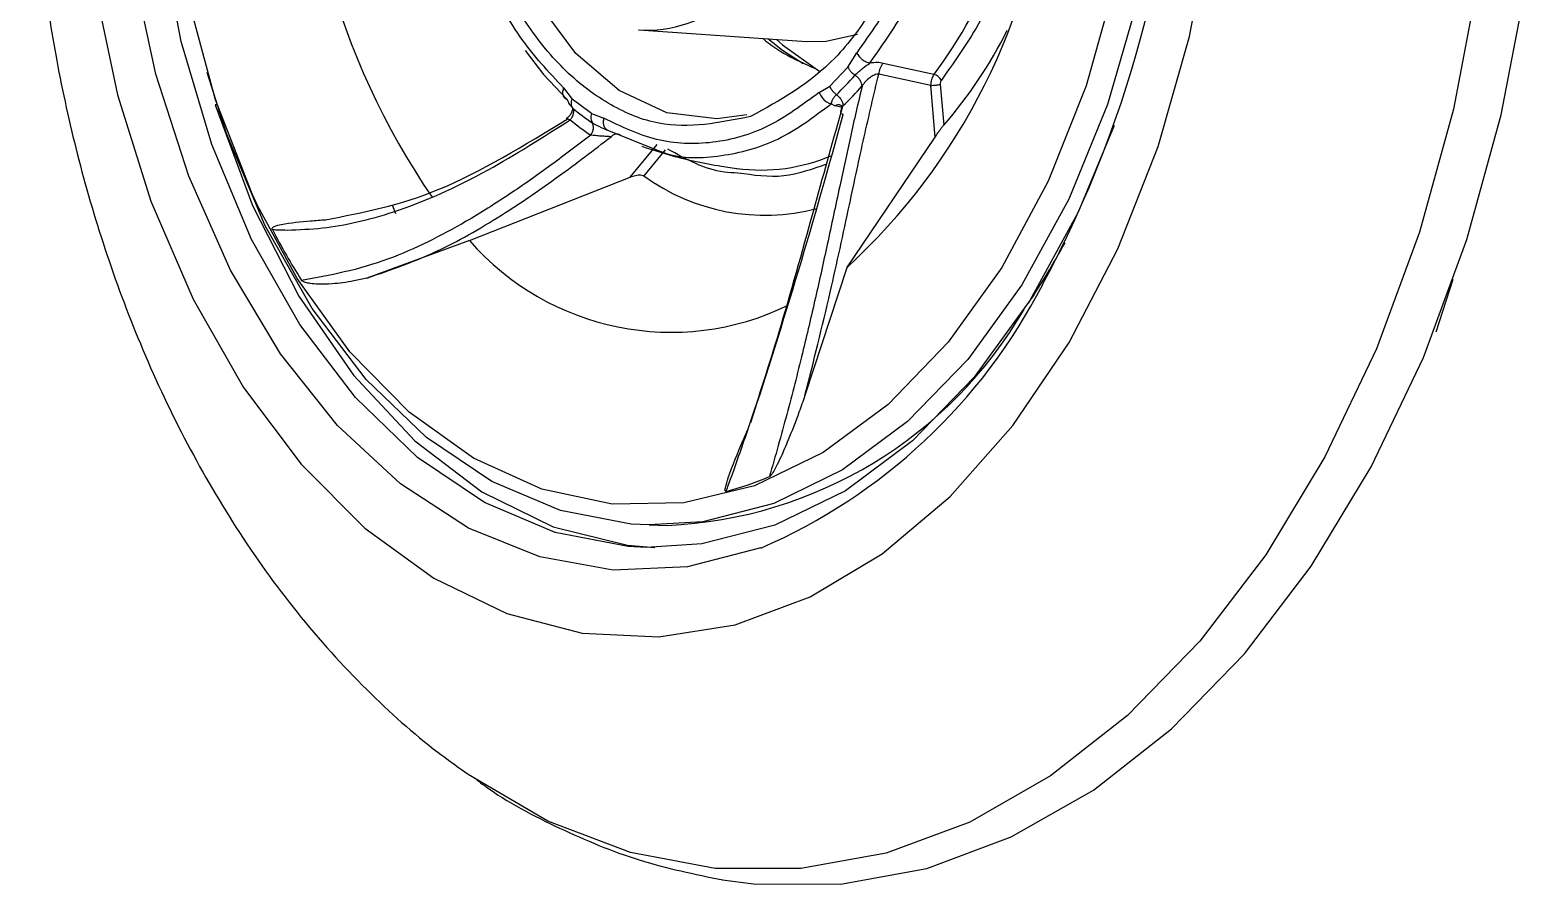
# Model space of a CAD drawing. Header units: inches. Extents: x 0 to 84, y -22 to 124.
# Drawn here: x 59.051 to 60.365, y 16.077 to 16.827 of the extents above; entities that cross this region are included whole.
import ezdxf

# ---------------------------------------------------------------- set-up
doc = ezdxf.new("R2010")
doc.units = ezdxf.units.IN
doc.header["$MEASUREMENT"] = 0
doc.layers.add('BDIM_CYAN', color=4, linetype='Continuous')

# ---------------------------------------------------------------- blocks, each defined once
blk = doc.blocks.new('2020 RELAY')
at = {"layer": 'BDIM_CYAN'}
for p, q in [((59.5856, 16.3271), (59.7329, 16.317)), ((59.7692, 16.2944), (59.777, 16.3069)), ((59.7533, 16.2778), (59.7692, 16.2944)), ((59.8421, 16.2783), (59.7963, 16.2883)), ((59.8448, 16.2878), (59.8001, 16.2977)), ((59.5196, 16.2761), (59.5272, 16.2664)), ((59.744, 16.2722), (59.7533, 16.2778)), ((59.8457, 16.2328), (59.8421, 16.2783)), ((59.8503, 16.2793), (59.8534, 16.2435)), ((59.2153, 16.2612), (59.2139, 16.2612)), ((59.5442, 16.2536), (59.5272, 16.2664)), ((59.7577, 16.2604), (59.7544, 16.2621)), ((59.7634, 16.2591), (59.7577, 16.2604)), ((59.2158, 16.2553), (59.2173, 16.2553)), ((59.2172, 16.2509), (59.2185, 16.2516)), ((59.5442, 16.2536), (59.5549, 16.2496)), ((59.5553, 16.2403), (59.5564, 16.2405)), ((59.5591, 16.2387), (59.5983, 16.223)), ((59.5782, 16.1978), (59.6017, 16.2263)), ((59.6087, 16.2217), (59.5902, 16.1989)), ((59.7682, 16.1182), (59.8457, 16.2328)), ((59.437, 16.1421), (59.5782, 16.1978)), ((59.3691, 16.1735), (59.3721, 16.1659)), ((59.437, 16.1421), (59.347, 16.1091)), ((59.7682, 16.1182), (59.7315, 16.0058)), ((60.2857, 16.0618), (60.3006, 16.108)), ((59.5947, 15.8922), (59.6106, 15.8918))]:
    blk.add_line(p, q, dxfattribs=at)
at = {"layer": 'BDIM_CYAN', "flags": 128}
for points in [[(59.6592, 15.5804), (59.6865, 15.5769), (59.7626, 15.5767), (59.8384, 15.5905), (59.9127, 15.6181), (59.9847, 15.6592), (60.0532, 15.713), (60.1173, 15.779), (60.176, 15.8561), (60.2287, 15.9433), (60.2744, 16.0394), (60.3126, 16.143), (60.3428, 16.2526), (60.3645, 16.3667)], [(60.3222, 16.3701), (60.3008, 16.2575), (60.271, 16.1493), (60.2332, 16.047), (60.188, 15.9522), (60.1361, 15.8661), (60.0781, 15.79), (60.0148, 15.7248), (59.9472, 15.6717), (59.8762, 15.6311), (59.8028, 15.6039), (59.7279, 15.5903), (59.6528, 15.5905), (59.5784, 15.6045), (59.5058, 15.6321), (59.4359, 15.673), (59.4299, 15.6772)], [(59.1074, 16.3691), (59.1282, 16.2702), (59.1574, 16.1768), (59.1945, 16.0906), (59.2387, 16.013), (59.2892, 15.9455), (59.3453, 15.8893), (59.4058, 15.8454), (59.4698, 15.8145), (59.5359, 15.7972), (59.6032, 15.7939), (59.6703, 15.8045), (59.7361, 15.829), (59.7994, 15.8668), (59.8591, 15.9172), (59.9141, 15.9795), (59.9634, 16.0524), (60.0062, 16.1347), (60.0416, 16.2248), (60.0691, 16.3213), (60.0881, 16.4224)], [(59.6928, 15.872), (59.6284, 15.8553), (59.5633, 15.8526), (59.4988, 15.8641), (59.4361, 15.8895), (59.3765, 15.9282), (59.3211, 15.9796), (59.2711, 16.0426), (59.2273, 16.1161), (59.1906, 16.1985), (59.1617, 16.2882), (59.1413, 16.3837)], [(59.5924, 15.8725), (59.5763, 15.8733), (59.5123, 15.8855), (59.4503, 15.9118), (59.3915, 15.9516), (59.3371, 16.0042), (59.2882, 16.0684), (59.2458, 16.1429), (59.2108, 16.2263), (59.1839, 16.3169), (59.1657, 16.4127), (59.1565, 16.5119), (59.1564, 16.6124), (59.1656, 16.7122), (59.1838, 16.8092), (59.2106, 16.9015), (59.2456, 16.9873), (59.2879, 17.0646), (59.3367, 17.132), (59.3911, 17.1882), (59.4499, 17.2319), (59.5119, 17.2622)], [(60.0035, 16.3681), (59.9783, 16.2779), (59.9451, 16.1941), (59.9045, 16.1185), (59.8573, 16.0527), (59.8046, 15.9981), (59.7475, 15.9558), (59.6873, 15.9267), (59.6873, 15.9267)], [(59.251, 16.1728), (59.2462, 16.183), (59.2141, 16.2658), (59.1902, 16.3551), (59.175, 16.4492), (59.1688, 16.5461), (59.1717, 16.6436), (59.1838, 16.7397), (59.2047, 16.8323), (59.2339, 16.9195), (59.271, 16.9994), (59.315, 17.0703), (59.365, 17.1307), (59.4016, 17.1648)], [(60.0407, 16.7368), (60.0497, 16.6404), (60.0497, 16.5427), (60.0408, 16.4457), (60.0231, 16.3514), (59.9971, 16.2616), (59.9631, 16.1783), (59.922, 16.1031), (59.8745, 16.0376), (59.8216, 15.983), (59.7645, 15.9405), (59.7042, 15.911), (59.642, 15.895), (59.5949, 15.8922)], [(59.6805, 16.2526), (59.6542, 16.2489), (59.6104, 16.2543), (59.5685, 16.2738), (59.5303, 16.3064), (59.4974, 16.3508), (59.4714, 16.4051), (59.4608, 16.4369)], [(59.7301, 16.2973), (59.7118, 16.309), (59.699, 16.3193)], [(59.7067, 16.3188), (59.7118, 16.314), (59.7445, 16.2906)], [(59.7329, 16.317), (59.7501, 16.3172), (59.7778, 16.3235)], [(59.4858, 16.3089), (59.502, 16.2878), (59.5227, 16.266)], [(59.5949, 15.8922), (59.5791, 15.893), (59.5169, 15.9048), (59.4566, 15.9303), (59.3994, 15.969), (59.3465, 16.0201), (59.299, 16.0825), (59.2578, 16.155), (59.2238, 16.2361), (59.2067, 16.2897)], [(59.2139, 16.2612), (59.2466, 16.1729), (59.2872, 16.0932), (59.3351, 16.0237), (59.389, 15.9661), (59.448, 15.9214), (59.5106, 15.8907), (59.5757, 15.8746), (59.5998, 15.8725)], [(60.0029, 16.243), (59.9714, 16.1669), (59.929, 16.0895), (59.8802, 16.0221), (59.8258, 15.966), (59.767, 15.9223), (59.705, 15.8919), (59.641, 15.8755), (59.5924, 15.8725)], [(59.6873, 15.9267), (59.6251, 15.9115), (59.5624, 15.9105), (59.5005, 15.9237), (59.4406, 15.9509), (59.3841, 15.9914), (59.3321, 16.0444), (59.2858, 16.1087), (59.251, 16.1728)]]:
    blk.add_lwpolyline(points, dxfattribs=at)
at = {"layer": 'BDIM_CYAN'}
for centre, radius, start, end in [((59.0339, 16.589), 1.0282, 331.8172, 27.6086), ((59.9508, 16.5532), 0.6618, 175.8831, 214.3238), ((59.4767, 16.5595), 0.4575, 323.5622, 353.1909), ((59.3911, 16.5285), 0.5573, 312.5867, 354.1143), ((59.5921, 16.4412), 0.1143, 266.6793, 310.0711), ((59.5632, 16.4972), 0.3855, 318.8359, 333.8016), ((59.5759, 16.462), 0.2653, 313.6985, 318.7966), ((59.8433, 16.2789), 0.00901, 28.0632, 80.4946), ((59.5756, 16.4583), 0.2739, 313.6985, 318.7966), ((59.6644, 16.4129), 0.2154, 229.8666, 235.8511), ((59.6619, 16.4181), 0.2086, 229.8665, 235.8511), ((59.6927, 16.3624), 0.1584, 262.3847, 293.3022), ((59.6962, 16.3441), 0.1798, 233.8479, 284.7425), ((59.8304, 16.4467), 0.6386, 207.5171, 212.1335), ((59.614, 16.2961), 0.2346, 221.0128, 295.9969), ((59.3632, 16.4647), 0.6792, 326.2306, 331.452), ((59.4929, 16.3336), 0.5031, 293.4144, 332.7717), ((59.5941, 16.2726), 0.3811, 272.4791, 329.9249), ((59.5831, 16.2176), 0.3063, 284.9984, 292.5342)]:
    blk.add_arc(centre, radius, start, end, dxfattribs=at)
for points, knots in [([(59.6838, 16.251), (59.6568, 16.2456), (59.6152, 16.2371), (59.5605, 16.2595), (59.5209, 16.289), (59.4863, 16.331), (59.4502, 16.3974), (59.4227, 16.4965), (59.4209, 16.6051), (59.4357, 16.6903), (59.4556, 16.7526), (59.4834, 16.8071), (59.5266, 16.8658), (59.5663, 16.8876), (59.5922, 16.9018)], [0, 0, 0, 0, 0.119728, 0.18418, 0.25, 0.31582, 0.380272, 0.5, 0.619728, 0.68418, 0.75, 0.81582, 0.880272, 1, 1, 1, 1]), ([(59.8465, 16.6607), (59.8471, 16.6586), (59.8585, 16.6186), (59.854, 16.547), (59.8406, 16.4626), (59.8203, 16.4002), (59.7927, 16.3458), (59.7494, 16.287), (59.7097, 16.2652), (59.6838, 16.251)], [0, 0, 0, 0, 0.012827, 0.249213, 0.376463, 0.506414, 0.636364, 0.763615, 1, 1, 1, 1]), ([(59.0516, 16.5898), (59.0515, 16.5863), (59.0513, 16.5744), (59.0511, 16.5473), (59.0519, 16.5037), (59.0551, 16.445), (59.0622, 16.3752), (59.0743, 16.2981), (59.0922, 16.2166), (59.1165, 16.1333), (59.1476, 16.0496), (59.1858, 15.9675), (59.2317, 15.8881), (59.2851, 15.8136), (59.345, 15.7472), (59.3942, 15.7032), (59.4232, 15.6823), (59.4301, 15.6773)], [0, 0, 0, 0, 0.0094021, 0.0326056, 0.0736002, 0.1281376, 0.1931384, 0.2655704, 0.3433789, 0.4251066, 0.5102659, 0.5990177, 0.6893933, 0.7836209, 0.8800377, 0.9711656, 1, 1, 1, 1]), ([(59.8624, 16.5726), (59.8609, 16.5475), (59.8578, 16.4969), (59.8398, 16.4246), (59.8134, 16.3587), (59.789, 16.324), (59.777, 16.3069)], [0, 0, 0, 0, 0.247011, 0.5, 0.752989, 1, 1, 1, 1]), ([(59.7885, 16.2979), (59.8011, 16.3158), (59.8262, 16.3516), (59.8534, 16.4195), (59.8719, 16.4938), (59.8751, 16.5461), (59.8767, 16.5723)], [0, 0, 0, 0, 0.25, 0.5, 0.75, 1, 1, 1, 1]), ([(59.5196, 16.2761), (59.5065, 16.2902), (59.4799, 16.3187), (59.4489, 16.3778), (59.4259, 16.4451), (59.4192, 16.4946), (59.4159, 16.5191)], [0, 0, 0, 0, 0.247012, 0.5, 0.752988, 1, 1, 1, 1]), ([(59.937, 16.4952), (59.9367, 16.4921), (59.9339, 16.4619), (59.9181, 16.408), (59.8903, 16.338), (59.8642, 16.3013), (59.8513, 16.2831)], [0, 0, 0, 0, 0.037502, 0.360809, 0.684117, 1, 1, 1, 1]), ([(59.6945, 16.3196), (59.6946, 16.3196), (59.7076, 16.3079), (59.7238, 16.3007), (59.74, 16.2934)], [0, 0, 0, 0, 0.00535, 1, 1, 1, 1]), ([(59.7315, 16.0058), (59.7391, 16.036), (59.753, 16.0914), (59.7696, 16.1686), (59.7833, 16.2331), (59.792, 16.2701), (59.7963, 16.2883)], [0, 0, 0, 0, 0.318453, 0.584084, 0.795128, 1, 1, 1, 1]), ([(59.7755, 16.2873), (59.7777, 16.2894), (59.7816, 16.2931), (59.7864, 16.2964), (59.7885, 16.2979)], [0, 0, 0, 0, 0.571403, 1, 1, 1, 1]), ([(59.7963, 16.2883), (59.7957, 16.2883), (59.7945, 16.2882), (59.7918, 16.2872), (59.7884, 16.2852), (59.7845, 16.2818), (59.7826, 16.2792), (59.7817, 16.2778)], [0, 0, 0, 0, 0.111469, 0.230184, 0.482261, 0.743373, 1, 1, 1, 1]), ([(59.8001, 16.2977), (59.7985, 16.298), (59.795, 16.2988), (59.7908, 16.2982), (59.7885, 16.2979)], [0, 0, 0, 0, 0.459354, 1, 1, 1, 1]), ([(59.8001, 16.2977), (59.7996, 16.2971), (59.7986, 16.2959), (59.7974, 16.2935), (59.7966, 16.2909), (59.7964, 16.2892), (59.7963, 16.2883)], [0, 0, 0, 0, 0.245337, 0.5, 0.754663, 1, 1, 1, 1]), ([(59.8448, 16.2878), (59.8444, 16.2872), (59.8435, 16.286), (59.8426, 16.2836), (59.842, 16.281), (59.8421, 16.2792), (59.8421, 16.2783)], [0, 0, 0, 0, 0.245118, 0.499544, 0.75421, 1, 1, 1, 1]), ([(59.7817, 16.2778), (59.7782, 16.263), (59.7716, 16.2344), (59.7616, 16.1876), (59.7515, 16.1402), (59.7407, 16.091), (59.7289, 16.0409), (59.7155, 15.988), (59.7055, 15.9528), (59.7004, 15.9347)], [0, 0, 0, 0, 0.136039, 0.261937, 0.40799, 0.540278, 0.678402, 0.83502, 1, 1, 1, 1]), ([(59.7592, 16.2702), (59.7586, 16.2708), (59.7572, 16.2718), (59.7556, 16.2737), (59.7542, 16.2758), (59.7536, 16.2771), (59.7533, 16.2778)], [0, 0, 0, 0, 0.257259, 0.51339, 0.762603, 1, 1, 1, 1]), ([(59.8421, 16.2783), (59.8427, 16.2783), (59.8437, 16.2784), (59.8453, 16.2785), (59.8465, 16.2786), (59.8477, 16.2788), (59.849, 16.279), (59.8498, 16.2792), (59.8503, 16.2793)], [0, 0, 0, 0, 0.250263, 0.382232, 0.514843, 0.645287, 0.771015, 1, 1, 1, 1]), ([(59.8513, 16.2831), (59.8511, 16.2829), (59.8508, 16.2824), (59.8505, 16.2815), (59.8503, 16.2804), (59.8503, 16.2797), (59.8503, 16.2793)], [0, 0, 0, 0, 0.244752, 0.492429, 0.744713, 1, 1, 1, 1]), ([(59.5227, 16.266), (59.523, 16.2655), (59.5233, 16.2649), (59.5235, 16.2642), (59.5237, 16.2636), (59.5244, 16.2617), (59.5262, 16.2599), (59.5275, 16.2586)], [0, 0, 0, 0, 0.22908, 0.257055, 0.306679, 0.485356, 1, 1, 1, 1]), ([(59.744, 16.2722), (59.7293, 16.2613), (59.6996, 16.2392), (59.6507, 16.2259), (59.6012, 16.2274), (59.5702, 16.2422), (59.5549, 16.2496)], [0, 0, 0, 0, 0.247011, 0.5, 0.752989, 1, 1, 1, 1]), ([(59.5983, 16.223), (59.6014, 16.2217), (59.6206, 16.2135), (59.6582, 16.215), (59.7084, 16.2276), (59.7391, 16.2506), (59.7544, 16.2621)], [0, 0, 0, 0, 0.06032, 0.373547, 0.686774, 1, 1, 1, 1]), ([(59.6623, 15.9217), (59.6626, 15.9225), (59.6633, 15.9245), (59.6656, 15.9306), (59.6725, 15.9498), (59.6882, 15.9951), (59.7129, 16.0731), (59.7392, 16.1691), (59.7568, 16.2318), (59.7648, 16.2602)], [0, 0, 0, 0, 0.007324, 0.019565, 0.058649, 0.192116, 0.441769, 0.746986, 1, 1, 1, 1]), ([(59.7544, 16.2621), (59.7547, 16.2627), (59.7551, 16.2635), (59.7554, 16.2647), (59.7559, 16.266), (59.757, 16.268), (59.7585, 16.2695), (59.7592, 16.2702)], [0, 0, 0, 0, 0.223737, 0.303286, 0.472303, 0.744397, 1, 1, 1, 1]), ([(59.7577, 16.2604), (59.7582, 16.2607), (59.7592, 16.2613), (59.7607, 16.2616), (59.7623, 16.2614), (59.7633, 16.2608), (59.7637, 16.2602), (59.7637, 16.2602)], [0, 0, 0, 0, 0.214155, 0.448849, 0.699355, 0.958266, 1, 1, 1, 1]), ([(59.7592, 16.2702), (59.7601, 16.2695), (59.7618, 16.2681), (59.7637, 16.2653), (59.7648, 16.2626), (59.7648, 16.261), (59.7648, 16.2602)], [0, 0, 0, 0, 0.266689, 0.531115, 0.778754, 1, 1, 1, 1]), ([(59.7627, 16.261), (59.7629, 16.2607), (59.7632, 16.2603), (59.7636, 16.2586), (59.7634, 16.2569), (59.763, 16.2563), (59.7629, 16.256)], [0, 0, 0, 0, 0.262336, 0.537971, 0.781384, 1, 1, 1, 1]), ([(59.7648, 16.2602), (59.7643, 16.2594), (59.7632, 16.2577), (59.7627, 16.2556), (59.7629, 16.2543), (59.7634, 16.2535), (59.7642, 16.253), (59.7649, 16.2529), (59.7652, 16.2529)], [0, 0, 0, 0, 0.277559, 0.532523, 0.651824, 0.76723, 0.88213, 1, 1, 1, 1]), ([(59.2771, 16.1513), (59.2873, 16.1517), (59.3165, 16.1527), (59.3744, 16.1661), (59.4478, 16.1985), (59.5013, 16.2327), (59.5255, 16.2482)], [0, 0, 0, 0, 0.141781, 0.406989, 0.731223, 1, 1, 1, 1]), ([(59.3108, 16.1604), (59.3433, 16.1666), (59.4089, 16.1791), (59.4853, 16.2258), (59.5238, 16.2494)], [0, 0, 0, 0, 0.495173, 1, 1, 1, 1]), ([(59.5275, 16.2587), (59.5275, 16.2581), (59.5274, 16.257), (59.5265, 16.2539), (59.5245, 16.2509), (59.5228, 16.2498), (59.5219, 16.2492)], [0, 0, 0, 0, 0.283608, 0.547917, 0.787658, 1, 1, 1, 1]), ([(59.5255, 16.2482), (59.5248, 16.2484), (59.5232, 16.2488), (59.5221, 16.2491), (59.522, 16.2493), (59.5222, 16.2494), (59.5228, 16.2494), (59.5235, 16.2494), (59.5238, 16.2494)], [0, 0, 0, 0, 0.277554, 0.532524, 0.651828, 0.767234, 0.882133, 1, 1, 1, 1]), ([(59.5275, 16.2586), (59.5278, 16.2578), (59.5285, 16.2563), (59.5282, 16.2534), (59.5272, 16.2506), (59.5261, 16.249), (59.5255, 16.2482)], [0, 0, 0, 0, 0.266689, 0.531115, 0.778754, 1, 1, 1, 1]), ([(59.6841, 15.9822), (59.6983, 16.0266), (59.727, 16.1161), (59.7524, 16.207), (59.7652, 16.2529)], [0, 0, 0, 0, 0.4948681, 1, 1, 1, 1]), ([(59.5435, 16.2346), (59.5311, 16.2252), (59.5072, 16.207), (59.4707, 16.1814), (59.4354, 16.1591), (59.3998, 16.1401), (59.3498, 16.1179), (59.3144, 16.1115), (59.2896, 16.1071)], [0, 0, 0, 0, 0.134858, 0.259599, 0.404069, 0.533562, 0.672142, 1, 1, 1, 1]), ([(59.347, 16.1091), (59.3682, 16.1164), (59.4072, 16.1298), (59.4645, 16.1631), (59.5147, 16.1975), (59.546, 16.2215), (59.5615, 16.2333)], [0, 0, 0, 0, 0.318533, 0.584798, 0.795469, 1, 1, 1, 1]), ([(59.5615, 16.2333), (59.5609, 16.2333), (59.5597, 16.2333), (59.5566, 16.2335), (59.5525, 16.2338), (59.5476, 16.2342), (59.5448, 16.2345), (59.5435, 16.2346)], [0, 0, 0, 0, 0.111469, 0.230184, 0.482261, 0.743373, 1, 1, 1, 1]), ([(59.5449, 16.2454), (59.5473, 16.2441), (59.5516, 16.2418), (59.5568, 16.2396), (59.5591, 16.2387)], [0, 0, 0, 0, 0.5714031, 1, 1, 1, 1]), ([(59.5693, 16.2349), (59.5687, 16.2352), (59.5675, 16.2357), (59.5654, 16.2356), (59.5633, 16.2348), (59.5621, 16.2338), (59.5615, 16.2333)], [0, 0, 0, 0, 0.245337, 0.5, 0.754663, 1, 1, 1, 1]), ([(59.8457, 16.2328), (59.8465, 16.2341), (59.8482, 16.2367), (59.8507, 16.2401), (59.8525, 16.2424), (59.8532, 16.2432), (59.8534, 16.2435)], [0, 0, 0, 0, 0.355625, 0.722653, 0.915819, 1, 1, 1, 1]), ([(59.5884, 16.2249), (59.5961, 16.2223), (59.6191, 16.2148), (59.6479, 16.2088), (59.6684, 16.2059), (59.6734, 16.2052)], [0, 0, 0, 0, 0.274671, 0.821729, 1, 1, 1, 1]), ([(59.6727, 16.2014), (59.6686, 16.2015), (59.6475, 16.2022), (59.6275, 16.2134), (59.6112, 16.2224)], [0, 0, 0, 0, 0.189813, 1, 1, 1, 1]), ([(59.7505, 16.2092), (59.7381, 16.2047), (59.7123, 16.1955), (59.6862, 16.1994), (59.6727, 16.2014)], [0, 0, 0, 0, 0.483088, 1, 1, 1, 1]), ([(59.5782, 16.1978), (59.5797, 16.1984), (59.5827, 16.1996), (59.5867, 16.1999), (59.5891, 16.1995), (59.5899, 16.1991), (59.5902, 16.1989)], [0, 0, 0, 0, 0.3556762, 0.7227567, 0.9159957, 1, 1, 1, 1]), ([(59.264, 16.1517), (59.264, 16.1518), (59.2639, 16.152), (59.2639, 16.1524), (59.2639, 16.1527), (59.2641, 16.1531), (59.2646, 16.1538), (59.2672, 16.1553), (59.2781, 16.1577), (59.2931, 16.159), (59.3064, 16.1601), (59.3108, 16.1604)], [0, 0, 0, 0, 0.0055006, 0.0110552, 0.016084, 0.0215799, 0.030977, 0.0603237, 0.1952739, 0.7306037, 1, 1, 1, 1]), ([(59.264, 16.1517), (59.2646, 16.1517), (59.266, 16.1516), (59.2703, 16.1514), (59.2741, 16.1514), (59.2771, 16.1513)], [0, 0, 0, 0, 0.124891, 0.333599, 1, 1, 1, 1]), ([(59.347, 16.1091), (59.3432, 16.1082), (59.3329, 16.1058), (59.3186, 16.104), (59.3059, 16.1035), (59.2982, 16.1041), (59.2938, 16.1049), (59.2913, 16.1058), (59.2901, 16.1064), (59.2897, 16.107), (59.2896, 16.1071)], [0, 0, 0, 0, 0.191793, 0.51957, 0.729701, 0.856735, 0.930021, 0.970711, 0.992633, 1, 1, 1, 1]), ([(59.7315, 16.0058), (59.7298, 16.0009), (59.7251, 15.9877), (59.7181, 15.9696), (59.7113, 15.9537), (59.7067, 15.9442), (59.7039, 15.939), (59.7021, 15.9363), (59.7011, 15.935), (59.7006, 15.9348), (59.7004, 15.9347)], [0, 0, 0, 0, 0.191814, 0.519611, 0.729753, 0.856784, 0.930061, 0.970742, 0.992656, 1, 1, 1, 1]), ([(59.6623, 15.9217), (59.6622, 15.9217), (59.6621, 15.9217), (59.6619, 15.9218), (59.6617, 15.922), (59.6616, 15.9224), (59.6615, 15.9234), (59.6621, 15.9273), (59.6669, 15.9419), (59.6739, 15.9589), (59.6801, 15.9731), (59.6817, 15.9767)], [0, 0, 0, 0, 0.0060448, 0.012149, 0.0176752, 0.0237149, 0.0340417, 0.0662918, 0.2145935, 0.8028864, 1, 1, 1, 1]), ([(59.4436, 15.6682), (59.4457, 15.6666), (59.4684, 15.6494), (59.5159, 15.625), (59.5857, 15.5955), (59.6348, 15.5854), (59.6594, 15.5804)], [0, 0, 0, 0, 0.032427, 0.352506, 0.674608, 1, 1, 1, 1])]:
    blk.add_open_spline(points, degree=3, knots=knots, dxfattribs=at)
for points in [[(59.777, 16.3069), (59.7776, 16.3059), (59.7789, 16.3038), (59.7818, 16.3011), (59.7851, 16.2989), (59.7874, 16.2982), (59.7885, 16.2979)], [(59.7692, 16.2944), (59.7696, 16.2938), (59.7703, 16.2924), (59.7718, 16.2905), (59.7735, 16.2887), (59.7749, 16.2878), (59.7755, 16.2873)], [(59.7817, 16.2778), (59.7816, 16.2786), (59.7814, 16.2802), (59.7801, 16.2829), (59.7781, 16.2854), (59.7764, 16.2866), (59.7755, 16.2873)], [(59.5196, 16.2761), (59.5193, 16.2749), (59.5186, 16.2727), (59.519, 16.2696), (59.5203, 16.2672), (59.5219, 16.2664), (59.5227, 16.266)], [(59.5275, 16.2586), (59.5272, 16.2591), (59.5267, 16.2602), (59.5264, 16.2621), (59.5266, 16.2642), (59.527, 16.2657), (59.5272, 16.2664)], [(59.744, 16.2722), (59.7445, 16.2711), (59.7455, 16.2688), (59.7481, 16.2657), (59.7512, 16.2633), (59.7533, 16.2625), (59.7544, 16.2621)], [(59.5442, 16.2536), (59.544, 16.2529), (59.5436, 16.2513), (59.5436, 16.2491), (59.544, 16.2471), (59.5446, 16.246), (59.5449, 16.2454)], [(59.5549, 16.2496), (59.5547, 16.2483), (59.5542, 16.2459), (59.5549, 16.2426), (59.5565, 16.2399), (59.5582, 16.2391), (59.5591, 16.2387)], [(59.5435, 16.2346), (59.544, 16.2356), (59.5452, 16.2374), (59.5459, 16.2404), (59.5459, 16.2432), (59.5452, 16.2447), (59.5449, 16.2454)]]:
    blk.add_open_spline(points, degree=3, dxfattribs=at)

msp = doc.modelspace()

# ---------------------------------------------------------------- block references
msp.add_blockref('2020 RELAY', (0, 0.5))

doc.saveas('drawing.dxf')
